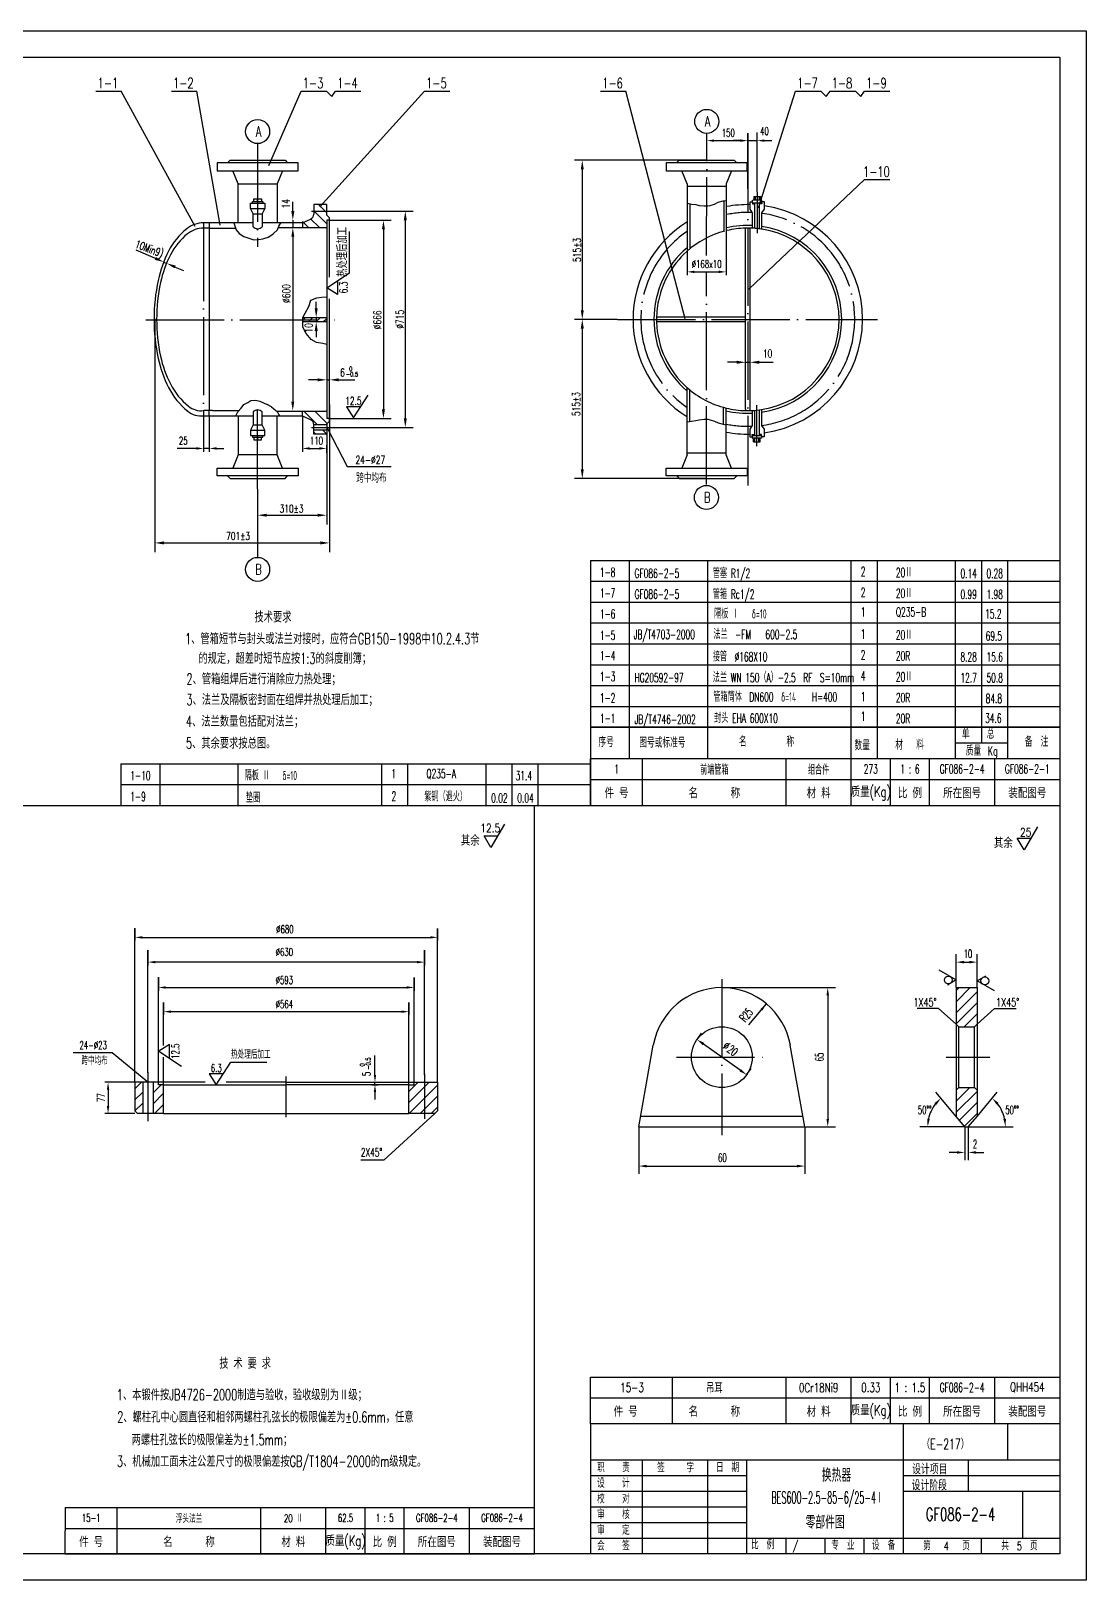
# Model space of a CAD drawing. Extents: x -1174 to 1453, y 137 to 1485.
# Drawn here: x 172 to 576, y 137 to 731 of the extents above; entities that cross this region are included whole.
import ezdxf
from ezdxf.enums import TextEntityAlignment as Align

# ---------------------------------------------------------------- set-up
doc = ezdxf.new("R2010")
doc.units = 0
doc.header["$MEASUREMENT"] = 0
doc.linetypes.add('DASHDOT-M', pattern=[36, 30, -3, 0, -3])
doc.layers.get('0').update_dxf_attribs({"linetype": 'CONTINUOUS'})
for name, color, linetype in [('1', 3, 'CONTINUOUS'), ('CDR_DWG1', 4, 'CONTINUOUS'), ('CDR_DWG2', 2, 'CONTINUOUS'), ('CDR_DWG3', 1, 'DASHDOT-M'), ('XS', 2, 'CONTINUOUS')]:
    doc.layers.add(name, color=color, linetype=linetype)
doc.styles.add('HZ', font='romans', dxfattribs={"width": 0.7, "bigfont": 'hz'})

# ---------------------------------------------------------------- blocks, each defined once
blk = doc.blocks.new('*X59')
at = {"color": 0}
for p, q in [((139.69, 161.53), (136.66, 164.57)), ((143.94, 161.53), (139.94, 165.53)), ((147.66, 162.05), (144.18, 165.53)), ((138.21, 154.53), (135.66, 157.08)), ((142.45, 154.53), (139.45, 157.53)), ((146.69, 154.53), (143.69, 157.53))]:
    blk.add_line(p, q, dxfattribs=at)
blk = doc.blocks.new('*X60')
at = {"color": 0}
for p, q in [((143.52, 259.53), (135.66, 267.39)), ((147.66, 259.63), (136.76, 270.53)), ((147.66, 263.88), (141, 270.53)), ((147.66, 268.12), (145.25, 270.53)), ((139.27, 259.53), (135.66, 263.15))]:
    blk.add_line(p, q, dxfattribs=at)
blk = doc.blocks.new('*X91')
at = {"layer": '1', "color": 0, "linetype": 'Continuous'}
for p, q in [((-21950.87, -21632.62), (-21945.48, -21627.22)), ((-21950.87, -21628.37), (-21949.72, -21627.22)), ((-21950.87, -21636.86), (-21942.87, -21628.86)), ((-21950.87, -21641.1), (-21942.87, -21633.1)), ((-21947.75, -21642.22), (-21942.87, -21637.34)), ((-21950.87, -21670.8), (-21945.63, -21665.55)), ((-21950.87, -21666.56), (-21949.87, -21665.55)), ((-21950.87, -21675.04), (-21942.87, -21667.04)), ((-21949.64, -21678.05), (-21942.87, -21671.28)), ((-21947.7, -21680.36), (-21942.87, -21675.53))]:
    blk.add_line(p, q, dxfattribs=at)
blk = doc.blocks.new('MM')
at = {"layer": 'XS', "color": 3}
blk.add_lwpolyline([(3.85, 6.67), (0, 0), (-1.93, 3.33)], dxfattribs=at)
blk.add_circle((0, 3), 1.5, dxfattribs=at)
blk = doc.blocks.new('*X57')
for p, q in [((120.32, 159.7), (115.19, 164.82)), ((124.13, 160.13), (119.43, 164.82)), ((124, 164.5), (123.68, 164.82)), ((119.77, 156), (119, 156.77)), ((124, 156.01), (122.35, 157.67))]:
    blk.add_line(p, q)
blk = doc.blocks.new('*X55')
for p, q in [((115.19, 200.04), (115.76, 200.61)), ((116.99, 199.01), (118.59, 200.61)), ((119.82, 199.01), (121.42, 200.61)), ((122.65, 199.01), (124, 200.37))]:
    blk.add_line(p, q)
blk = doc.blocks.new('*X56')
for p, q in [((124, 240.87), (120.87, 244)), ((121.21, 235.18), (117.79, 238.6)), ((124, 236.62), (119, 241.62)), ((116.96, 235.18), (114.65, 237.49))]:
    blk.add_line(p, q)

msp = doc.modelspace()

# ---------------------------------------------------------------- linework, layer by layer
for p, q in [((-264.67, 731.12), (576.33, 731.12)), ((576.33, 731.12), (576.33, 137.12)), ((196.77, 708.05), (206.48, 708.05)), ((234.78, 656.11), (206.48, 708.05)), ((225.69, 708.05), (235.39, 708.05)), ((244.32, 656.67), (235.39, 708.05)), ((262.98, 679.54), (275.44, 708.05)), ((275.44, 708.05), (285.14, 708.05)), ((282.62, 663.71), (322.75, 708.05)), ((285.14, 708.05), (287.17, 706.04)), ((287.17, 706.04), (288.65, 708.05)), ((288.65, 708.05), (298.35, 708.05)), ((322.75, 708.05), (332.45, 708.05)), ((390.25, 708.05), (399.95, 708.05)), ((422.66, 620.77), (399.95, 708.05)), ((450.77, 663.29), (465.01, 708.05)), ((465.01, 708.05), (474.71, 708.05)), ((474.71, 708.05), (476.73, 706.04)), ((476.73, 706.04), (478.22, 708.05)), ((478.22, 708.05), (487.92, 708.05)), ((487.92, 708.05), (489.94, 706.04)), ((489.94, 706.04), (491.42, 708.05)), ((491.42, 708.05), (501.12, 708.05)), ((430.91, 688.48), (430.91, 690.32)), ((433.71, 689.07), (443.86, 689.07)), ((443.86, 689.07), (441.06, 689.07)), ((446.66, 670.59), (446.66, 691.98)), ((446.66, 688.48), (446.66, 690.32)), ((446.66, 689.07), (450.23, 689.07)), ((446.66, 689.07), (450.23, 689.07)), ((450.23, 669.38), (450.23, 692.15)), ((450.23, 689.07), (450.23, 690.32)), ((453.03, 689.07), (455.83, 689.07)), ((430.91, 681.53), (380.21, 681.53)), ((383.21, 678.03), (383.21, 624.03)), ((447.06, 632.08), (491.42, 674.11)), ((491.42, 674.11), (501.12, 674.11)), ((272.23, 662.05), (272.23, 665.55)), ((272.23, 662.05), (272.23, 665.55)), ((433.94, 664.73), (435.26, 665.42)), ((435.26, 665.42), (437.18, 665.95)), ((437.18, 665.95), (438.35, 666.13)), ((286.24, 662), (318.35, 662)), ((423.5, 665.07), (425.12, 664.73)), ((425.12, 664.73), (426.73, 664.56)), ((426.73, 664.56), (428.07, 664.2)), ((428.07, 664.2), (429.97, 664.03)), ((429.97, 664.03), (431.29, 664.03)), ((431.29, 664.03), (432.18, 664.2)), ((432.18, 664.2), (433.94, 664.73)), ((249.62, 657.54), (249.94, 656.34)), ((249.94, 656.34), (250.54, 654.82)), ((250.54, 654.82), (251.71, 653.4)), ((264.24, 652.94), (264.83, 653.52)), ((264.83, 653.52), (266.41, 654.82)), ((266.41, 654.82), (266.9, 656.23)), ((266.9, 656.23), (267.69, 657.52)), ((267.69, 657.52), (267.7, 657.58)), ((272.23, 658.57), (272.23, 655.72)), ((286.32, 658.53), (309.97, 658.53)), ((293.96, 638.39), (293.96, 654.18)), ((306.97, 655.03), (306.97, 586.03)), ((315.35, 658.5), (315.35, 582.56)), ((438.31, 655.16), (438.31, 637.5)), ((251.71, 653.4), (253.49, 652.36)), ((253.49, 652.36), (254.97, 651.77)), ((254.97, 651.77), (257.34, 651.06)), ((257.34, 651.06), (259.11, 651.17)), ((259.11, 651.17), (260.69, 651.42)), ((260.69, 651.42), (262.75, 652)), ((262.75, 652), (264.24, 652.94)), ((272.21, 652.62), (272.21, 589.03)), ((219.53, 643.9), (212.21, 647.07)), ((222.8, 642.47), (223.92, 642.01)), ((423.4, 646.53), (423.4, 637.5)), ((227.14, 640.6), (230.36, 639.22)), ((285.25, 632.68), (293.96, 638.39)), ((426.2, 638.75), (435.51, 638.75)), ((289.42, 630.06), (285.25, 632.68)), ((289.42, 635.42), (289.42, 630.06)), ((276.96, 622.88), (278.32, 625.42)), ((278.32, 625.42), (279.19, 627.96)), ((279.19, 627.96), (281.44, 628.85)), ((281.19, 624.73), (281.19, 627.2)), ((281.44, 628.85), (283.31, 629)), ((283.31, 629), (285.3, 629.16)), ((219.31, 620.69), (219.31, 531.31)), ((276.09, 621.23), (276.96, 622.88)), ((276.09, 619.59), (276.09, 621.23)), ((276.09, 617.5), (276.09, 619.59)), ((281.2, 621.14), (281.2, 619.59)), ((396.6, 620.53), (380.21, 620.53)), ((396.6, 620.53), (380.21, 620.53)), ((277.34, 615.11), (276.09, 617.5)), ((279.32, 612.87), (277.34, 615.11)), ((281.31, 611.68), (279.32, 612.87)), ((281.19, 616.09), (281.19, 613.77)), ((383.21, 617.03), (383.21, 562.18)), ((283.68, 611.22), (281.31, 611.68)), ((285.3, 610.93), (283.68, 611.22)), ((442.38, 604.08), (438.88, 604.08)), ((445.85, 604.12), (447.51, 604.12)), ((451.04, 604.08), (456.36, 604.08)), ((281.75, 597.35), (278.25, 597.35)), ((285.25, 597.35), (286.32, 597.35)), ((289.82, 597.35), (296.05, 597.35)), ((253.49, 587.83), (255, 588.64)), ((255, 588.64), (256.15, 589.39)), ((256.15, 589.39), (257.92, 589.54)), ((257.92, 589.54), (259.63, 589.14)), ((259.63, 589.14), (260.93, 588.48)), ((260.93, 588.48), (262.43, 587.83)), ((295.44, 582.78), (301.14, 591.48)), ((238.02, 583.53), (238.02, 569.79)), ((240.18, 583.53), (240.18, 569.79)), ((250.35, 583.53), (251.1, 585.07)), ((251.1, 585.07), (252.39, 586.54)), ((252.39, 586.54), (253.49, 587.83)), ((264, 587.03), (262.43, 587.83)), ((264, 587.03), (264.89, 586.29)), ((264.89, 586.29), (266.19, 585.25)), ((266.19, 585.25), (266.93, 583.94)), ((266.93, 583.94), (267.17, 583.53)), ((275.9, 583.53), (275.9, 569.79)), ((275.9, 583.53), (275.9, 569.79)), ((286.26, 587.9), (286.26, 541.93)), ((286.32, 582.53), (309.97, 582.53)), ((298.17, 586.94), (292.81, 586.94)), ((292.81, 586.94), (295.44, 582.78)), ((428.07, 582.06), (429.97, 582.23)), ((429.97, 582.23), (431.29, 582.23)), ((431.29, 582.23), (432.18, 582.06)), ((285.25, 576.54), (285.25, 541.89)), ((285.42, 578.96), (293.11, 564.15)), ((286.24, 579.06), (318.35, 579.06)), ((423.5, 581.19), (425.12, 581.53)), ((425.12, 581.53), (426.73, 581.7)), ((426.73, 581.7), (428.07, 582.06)), ((432.18, 582.06), (433.94, 581.53)), ((433.94, 581.53), (435.26, 580.84)), ((435.26, 580.84), (437.18, 580.31)), ((437.18, 580.31), (438.35, 580.13)), ((235.22, 571.04), (227.92, 571.04)), ((240.18, 571.04), (238.02, 571.04)), ((242.98, 571.04), (245.78, 571.04)), ((242.98, 571.04), (245.78, 571.04)), ((278.7, 571.04), (282.45, 571.04)), ((285.25, 569.41), (285.25, 572.29)), ((293.11, 564.15), (309.95, 564.15)), ((430.8, 559.53), (380.21, 559.53)), ((258.75, 555.47), (258.75, 529.28)), ((262.25, 545.43), (282.76, 545.43)), ((286.26, 543.39), (286.26, 531.31)), ((222.81, 534.81), (282.76, 534.81)), ((536.33, 464.12), (536.33, 528.12)), ((386.34, 520.12), (566.33, 520.12)), ((386.34, 512.12), (566.33, 512.12)), ((386.34, 512.12), (566.33, 512.12)), ((386.34, 512.12), (566.33, 512.12)), ((386.34, 512.12), (566.33, 512.12)), ((386.34, 504.12), (566.33, 504.12)), ((386.34, 496.12), (566.33, 496.12)), ((386.34, 496.12), (566.33, 496.12)), ((386.34, 488.12), (566.33, 488.12)), ((386.34, 480.12), (566.33, 480.12)), ((386.34, 480.12), (566.33, 480.12)), ((386.34, 472.12), (566.33, 472.12)), ((566.33, 464.12), (386.34, 464.12)), ((386.34, 464.12), (566.33, 464.12)), ((536.33, 458.12), (536.33, 464.12)), ((526.33, 458.12), (546.33, 458.12)), ((206.35, 442.12), (386.34, 442.12)), ((386.33, 444.12), (566.33, 444.12)), ((386.34, 444.12), (566.33, 444.12)), ((-239.67, 434.12), (566.33, 434.12)), ((364.83, 147.12), (364.83, 434.12)), ((386.34, 434.12), (566.33, 434.12)), ((211.7, 328), (211.7, 387.08)), ((211.7, 386.98), (211.7, 382.3)), ((327.7, 327.87), (327.7, 386.98)), ((327.7, 386.98), (327.7, 382.3)), ((214.5, 383.55), (324.9, 383.55)), ((216.7, 331.63), (216.7, 378.68)), ((216.7, 378.68), (216.7, 372.81)), ((322.7, 330.9), (322.7, 378.68)), ((322.7, 378.68), (322.7, 372.81)), ((526.54, 364.29), (526.54, 377.06)), ((534.54, 364.29), (534.54, 377.06)), ((319.9, 374.06), (219.5, 374.06)), ((529.54, 374.06), (531.54, 374.06)), ((220.7, 328), (220.7, 368.26)), ((220.7, 368.26), (220.7, 363.09)), ((223.5, 364.34), (315.9, 364.34)), ((318.7, 327.96), (318.7, 368.18)), ((318.7, 368.18), (318.7, 363.09)), ((436.71, 364.29), (480.31, 364.29)), ((222.7, 358.54), (222.7, 353.81)), ((222.7, 342.03), (222.7, 358.54)), ((316.7, 326.98), (316.7, 358.54)), ((316.7, 358.54), (316.7, 353.81)), ((447.07, 350.01), (453.81, 358.08)), ((477.31, 361.29), (477.31, 313.95)), ((313.9, 355.06), (225.5, 355.06)), ((519.83, 356.34), (511.57, 356.34)), ((526.54, 350.29), (519.83, 356.34)), ((534.54, 350.29), (541.25, 356.34)), ((541.25, 356.34), (549.51, 356.34)), ((427.21, 344.4), (428.95, 346.84)), ((202.98, 339.28), (187.98, 339.28)), ((216.7, 328.03), (202.98, 339.28)), ((224.98, 342.51), (220.81, 339.88)), ((220.81, 339.88), (229.51, 334.18)), ((224.98, 337.14), (224.98, 342.51)), ((443.76, 332.59), (429.65, 342.65)), ((242.81, 327.03), (248.51, 335.73)), ((248.51, 335.73), (262.26, 335.73)), ((303.73, 330.83), (303.73, 338.31)), ((446.21, 330.84), (447.95, 333.28)), ((211.7, 328), (200.14, 328)), ((240.18, 331.19), (242.81, 327.03)), ((245.54, 331.19), (240.18, 331.19)), ((302.5, 328.03), (304.98, 328.03)), ((302.5, 327.03), (304.98, 327.03)), ((303.73, 327.03), (303.73, 328.03)), ((201.39, 325.2), (201.39, 318.83)), ((303.73, 324.23), (303.73, 321.43)), ((526.54, 314.92), (518.78, 324.17)), ((534.54, 314.92), (542.29, 324.17)), ((211.7, 316.03), (200.14, 316.03)), ((326.7, 316.03), (307.14, 298.06)), ((404.93, 310.95), (404.93, 292.85)), ((468.48, 310.95), (468.48, 292.85)), ((468.88, 310.95), (480.31, 310.95)), ((529.87, 310.95), (512.62, 310.95)), ((529.87, 310.95), (529.87, 298.08)), ((531.2, 310.95), (531.2, 298.08)), ((531.2, 310.95), (548.46, 310.95)), ((307.14, 298.06), (298.31, 298.06)), ((526.87, 301.08), (523.87, 301.08)), ((534.2, 301.08), (537.2, 301.08)), ((407.93, 295.85), (465.48, 295.85)), ((386.33, 206.94), (566.33, 206.94)), ((386.34, 206.94), (566.33, 206.94)), ((386.33, 197.15), (566.33, 197.15)), ((506.32, 147.15), (506.32, 197.15)), ((546.32, 183.15), (546.32, 197.15)), ((386.32, 183.15), (566.32, 183.15)), ((406.32, 147.15), (406.32, 183.15)), ((431.32, 147.15), (431.32, 183.15)), ((446.32, 147.15), (446.32, 183.15)), ((531.32, 171.15), (531.32, 183.15)), ((531.32, 171.15), (531.32, 183.15)), ((386.32, 177.15), (446.32, 177.15)), ((506.32, 177.15), (566.32, 177.15)), ((386.32, 171.15), (446.32, 171.15)), ((506.32, 171.15), (566.32, 171.15)), ((551.95, 171.15), (551.95, 153.15)), ((386.32, 165.15), (446.32, 165.15)), ((184.94, 156.94), (364.94, 156.94)), ((386.32, 159.15), (446.32, 159.15)), ((386.32, 153.15), (566.32, 153.15)), ((461.32, 147.15), (461.32, 153.15)), ((476.32, 147.15), (476.32, 153.15)), ((491.32, 147.15), (491.32, 153.15)), ((536.32, 147.15), (536.32, 153.15)), ((184.83, 147.12), (364.83, 147.12)), ((576.33, 137.12), (-264.67, 137.12))]:
    msp.add_line(p, q)
for points in [[(353.34, 426.94), (348.18, 418.02), (345.61, 422.48), (350.76, 422.48)], [(557.73, 426), (552.58, 417.07), (550, 421.54), (555.16, 421.54)]]:
    msp.add_lwpolyline(points)
for centre, start, end in [((529.87, 310.95), 142.08086, 167.91914), ((531.2, 310.95), 12.08086, 37.91914)]:
    msp.add_arc(centre, 14.25, start, end)
for points in [[(433.71, 689.54), (433.71, 688.61), (430.91, 689.07)], [(443.86, 689.54), (443.86, 688.61), (446.66, 689.07)], [(443.86, 689.54), (443.86, 688.61), (446.66, 689.07)], [(453.03, 689.54), (453.03, 688.61), (450.23, 689.07)], [(383.79, 678.03), (382.62, 678.03), (383.21, 681.53)], [(272.82, 662.05), (271.65, 662.05), (272.23, 658.55)], [(272.82, 662.05), (271.65, 662.05), (272.23, 658.55)], [(315.94, 658.5), (314.77, 658.5), (315.35, 662)], [(272.82, 652.21), (271.65, 652.21), (272.23, 655.71)], [(272.82, 652.21), (271.65, 652.21), (272.23, 655.71)], [(307.55, 655.03), (306.39, 655.03), (306.97, 658.53)], [(219.3, 643.37), (219.76, 644.44), (222.75, 642.51)], [(226.91, 640.07), (227.37, 641.14), (223.93, 641.99)], [(426.2, 639.22), (426.2, 638.28), (423.4, 638.75)], [(435.51, 639.22), (435.51, 638.28), (438.31, 638.75)], [(281.78, 624.73), (280.61, 624.73), (281.19, 621.23)], [(383.79, 624.03), (382.62, 624.03), (383.21, 620.53)], [(281.78, 616.09), (280.61, 616.09), (281.19, 619.59)], [(383.79, 617.03), (382.62, 617.03), (383.21, 620.53)], [(442.38, 603.5), (442.38, 604.67), (445.88, 604.08)], [(451.04, 603.5), (451.04, 604.67), (447.54, 604.08)], [(281.75, 596.76), (281.75, 597.93), (285.25, 597.35)], [(289.82, 596.76), (289.82, 597.93), (286.32, 597.35)], [(272.79, 589.03), (271.63, 589.03), (272.21, 585.53)], [(272.79, 589.03), (271.63, 589.03), (272.21, 585.53)], [(307.55, 586.03), (306.39, 586.03), (306.97, 582.53)], [(315.94, 582.56), (314.77, 582.56), (315.35, 579.06)], [(235.22, 571.51), (235.22, 570.57), (238.02, 571.04)], [(242.98, 571.51), (242.98, 570.57), (240.18, 571.04)], [(278.7, 571.51), (278.7, 570.57), (275.9, 571.04)], [(282.45, 571.51), (282.45, 570.57), (285.25, 571.04)], [(383.79, 563.03), (382.62, 563.03), (383.21, 559.53)], [(262.25, 544.85), (262.25, 546.01), (258.75, 545.43)], [(281.75, 544.85), (281.75, 546.01), (285.25, 545.43)], [(222.81, 534.23), (222.81, 535.4), (219.31, 534.81)], [(282.76, 534.23), (282.76, 535.4), (286.26, 534.81)], [(214.5, 384.02), (214.5, 383.09), (211.7, 383.55)], [(324.9, 384.02), (324.9, 383.09), (327.7, 383.55)], [(219.5, 374.52), (219.5, 373.59), (216.7, 374.06)], [(319.9, 374.52), (319.9, 373.59), (322.7, 374.06)], [(529.54, 374.56), (529.54, 373.56), (526.54, 374.06)], [(531.54, 374.56), (531.54, 373.56), (534.54, 374.06)], [(223.5, 364.81), (223.5, 363.88), (220.7, 364.34)], [(315.9, 364.81), (315.9, 363.88), (318.7, 364.34)], [(476.81, 361.29), (477.81, 361.29), (477.31, 364.29)], [(451.51, 356.1), (452.27, 355.46), (453.81, 358.08)], [(225.5, 355.53), (225.5, 354.59), (222.7, 355.06)], [(313.9, 355.53), (313.9, 354.59), (316.7, 355.06)], [(429.94, 343.06), (429.36, 342.25), (427.21, 344.4)], [(444.05, 332.99), (443.47, 332.18), (446.21, 330.84)], [(201.86, 325.2), (200.93, 325.2), (201.39, 328)], [(304.2, 330.83), (303.27, 330.83), (303.73, 328.03)], [(304.2, 324.23), (303.27, 324.23), (303.73, 327.03)], [(518.99, 319.36), (518.27, 320.06), (520.71, 321.87)], [(542.09, 319.36), (542.81, 320.06), (540.37, 321.87)], [(201.86, 318.83), (200.93, 318.83), (201.39, 316.03)], [(476.81, 313.95), (477.81, 313.95), (477.31, 310.95)], [(515.43, 313.99), (516.43, 313.88), (515.62, 310.95)], [(545.64, 313.99), (544.65, 313.88), (545.46, 310.95)], [(526.87, 301.58), (526.87, 300.58), (529.87, 301.08)], [(534.2, 301.58), (534.2, 300.58), (531.2, 301.08)], [(407.93, 296.35), (407.93, 295.35), (404.93, 295.85)], [(465.48, 296.35), (465.48, 295.35), (468.48, 295.85)]]:
    msp.add_solid(points)
at = {"layer": 'CDR_DWG1'}
for p, q in [((-239.67, 721.12), (566.33, 721.12)), ((566.33, 721.12), (566.33, 147.12)), ((274.25, 680.53), (243.25, 680.53)), ((243.25, 680.53), (243.25, 677.53)), ((243.25, 677.53), (274.25, 677.53)), ((247.25, 680.53), (248.25, 681.53)), ((248.25, 681.53), (269.25, 681.53)), ((251.25, 672.53), (249.25, 677.53)), ((268.25, 677.53), (266.25, 672.53)), ((268.25, 677.53), (268.25, 677.53)), ((269.25, 681.53), (270.25, 680.53)), ((274.25, 677.53), (274.25, 680.53)), ((417.25, 680.53), (415.41, 680.53)), ((415.41, 680.53), (415.41, 677.53)), ((415.41, 677.53), (417.25, 677.53)), ((419.41, 680.53), (417.25, 680.53)), ((417.25, 677.53), (419.42, 677.53)), ((419.41, 680.53), (420.41, 681.53)), ((446.41, 680.53), (419.41, 680.53)), ((419.42, 677.53), (421.44, 677.53)), ((420.41, 681.53), (421.71, 681.53)), ((421.41, 677.53), (446.41, 677.53)), ((423.41, 672.53), (421.41, 677.53)), ((421.71, 681.53), (441.41, 681.53)), ((440.41, 677.53), (438.41, 672.53)), ((440.41, 677.53), (440.41, 677.53)), ((441.41, 681.53), (442.41, 680.53)), ((446.41, 677.53), (446.41, 680.53)), ((251.25, 672.53), (266.25, 672.53)), ((251.25, 657.55), (251.25, 672.53)), ((266.25, 672.53), (266.25, 657.57)), ((423.41, 672.53), (423.41, 671.63)), ((423.41, 671.66), (438.32, 671.66)), ((423.41, 671.63), (423.41, 648.59)), ((438.31, 672.57), (438.31, 671.66)), ((438.31, 671.66), (438.31, 655.71)), ((256.73, 665.73), (260.73, 665.73)), ((256.73, 665.03), (256.73, 665.73)), ((257.23, 666.73), (260.23, 666.73)), ((257.23, 665.73), (257.23, 666.73)), ((258.73, 665.73), (258.73, 666.73)), ((260.23, 666.73), (260.23, 665.73)), ((260.73, 665.73), (260.73, 665.03)), ((437.43, 665.85), (437.43, 654.33)), ((447.54, 665.66), (448.53, 665.66)), ((447.54, 662.78), (447.54, 665.66)), ((448.53, 665.65), (448.53, 666.18)), ((448.53, 665.17), (448.53, 665.65)), ((452.05, 666.18), (448.54, 666.18)), ((449.03, 667.62), (449.03, 666.19)), ((449.03, 667.62), (451.55, 667.62)), ((449.55, 667.62), (449.55, 666.19)), ((451.03, 667.62), (451.03, 666.19)), ((451.55, 667.62), (451.55, 666.19)), ((452.05, 665.65), (452.05, 666.18)), ((453.04, 665.66), (452.05, 665.66)), ((452.05, 665.17), (452.05, 665.65)), ((453.04, 662.78), (453.04, 665.66)), ((255.98, 665.03), (261.48, 665.03)), ((255.98, 663.03), (255.98, 665.03)), ((255.98, 663.03), (261.48, 663.03)), ((256.98, 661.03), (255.98, 663.03)), ((256.98, 661.03), (260.48, 661.03)), ((256.98, 656.03), (256.98, 661.03)), ((261.48, 663.03), (260.48, 661.03)), ((260.48, 661.03), (260.48, 656.03)), ((261.48, 665.03), (261.48, 663.03)), ((285.25, 664.53), (280.25, 664.53)), ((280.25, 664.53), (280.25, 660.83)), ((285.25, 660.53), (285.25, 664.53)), ((286.25, 659.53), (285.25, 660.53)), ((286.25, 658.8), (286.25, 659.53)), ((424.38, 664.93), (424.38, 647.63)), ((448.53, 661.43), (447.54, 662.78)), ((448.53, 665.17), (448.53, 664.8)), ((448.53, 664.8), (449.41, 664.8)), ((448.53, 656.57), (448.53, 661.43)), ((448.54, 665.19), (452.05, 665.19)), ((449.42, 655.33), (449.42, 665.2)), ((451.15, 655.14), (451.15, 665.2)), ((452.05, 664.8), (451.17, 664.8)), ((452.05, 665.19), (452.05, 664.8)), ((452.05, 661.43), (453.04, 662.78)), ((452.05, 656.01), (452.05, 661.43)), ((256.98, 657.56), (238.02, 657.52)), ((251.25, 657.55), (238.02, 657.52)), ((240.19, 655.52), (238.02, 655.54)), ((240.16, 657.52), (240.16, 655.54)), ((240.16, 657.52), (240.16, 655.54)), ((240.19, 655.52), (241.53, 655.53)), ((240.19, 655.52), (241.53, 655.53)), ((240.19, 655.52), (240.19, 585.53)), ((241.53, 655.53), (250.24, 655.53)), ((275.9, 657.59), (260.48, 657.56)), ((275.9, 657.59), (266.25, 657.57)), ((266.72, 655.71), (276.08, 655.71)), ((266.9, 655.71), (276.08, 655.71)), ((272.23, 658.57), (272.23, 655.72)), ((275.9, 657.59), (279.07, 659)), ((275.9, 657.59), (275.9, 655.71)), ((275.9, 657.59), (275.9, 655.71)), ((276.08, 655.71), (285.35, 655.71)), ((285.25, 658.53), (285.25, 655.95)), ((286.25, 658.53), (285.25, 658.53)), ((285.25, 655.95), (285.25, 621.22)), ((286.25, 636.68), (286.25, 658.8)), ((438.31, 655.71), (438.31, 654.62)), ((445.82, 621.65), (445.82, 655.4)), ((447.49, 655.4), (447.49, 585.64)), ((448.53, 655.36), (448.53, 656.46)), ((452.05, 654.97), (452.05, 656.01)), ((423.41, 647.8), (423.4, 646.53)), ((423.41, 648.59), (423.41, 647.8)), ((286.25, 582.7), (286.25, 628.47)), ((285.24, 621.14), (276.34, 621.14)), ((285.3, 619.59), (276.34, 619.59)), ((285.25, 621.22), (285.25, 619.65)), ((285.25, 619.65), (285.25, 585.38)), ((411.69, 621.57), (445.84, 621.57)), ((445.84, 619.57), (411.69, 619.57)), ((445.82, 619.43), (445.82, 621.65)), ((445.82, 586.15), (445.82, 619.43)), ((423.41, 593.25), (423.4, 594.53)), ((423.41, 592.47), (423.41, 593.25)), ((423.41, 569.43), (423.41, 592.47)), ((424.38, 581.37), (424.38, 593.43)), ((240.21, 585.53), (238.07, 585.58)), ((238.07, 583.53), (256.98, 583.53)), ((240.18, 583.53), (240.19, 585.53)), ((241.5, 585.53), (240.21, 585.53)), ((241.5, 585.53), (251.47, 585.53)), ((251.25, 583.53), (251.25, 568.53)), ((256.98, 585.03), (256.98, 580.03)), ((260.48, 580.03), (260.48, 585.03)), ((260.48, 583.53), (275.9, 583.53)), ((266.05, 585.35), (276.03, 585.35)), ((266.25, 568.53), (266.25, 583.53)), ((275.9, 583.53), (275.9, 585.35)), ((275.9, 583.53), (275.9, 585.35)), ((275.9, 583.53), (279.09, 582.06)), ((276.03, 585.35), (285.35, 585.35)), ((285.25, 585.38), (285.25, 582.53)), ((286.25, 582.53), (285.25, 582.53)), ((286.25, 581.53), (286.25, 582.7)), ((437.34, 580.28), (437.34, 586.62)), ((438.31, 585.35), (438.31, 586.44)), ((438.31, 569.4), (438.31, 585.35)), ((445.82, 586.15), (445.84, 585.67)), ((448.37, 585.64), (448.37, 584.81)), ((448.37, 584.81), (448.37, 579.78)), ((449.27, 585.75), (449.27, 576.01)), ((451, 585.84), (451, 576.01)), ((451.9, 585.93), (451.9, 585.16)), ((451.9, 585.16), (451.9, 579.78)), ((256.98, 580.03), (255.98, 578.03)), ((255.98, 578.03), (261.48, 578.03)), ((255.98, 578.03), (255.98, 576.03)), ((256.98, 580.03), (260.48, 580.03)), ((261.48, 578.03), (260.48, 580.03)), ((261.48, 576.03), (261.48, 578.03)), ((280.25, 580.24), (280.25, 580.25)), ((280.25, 578.21), (280.25, 580.24)), ((280.25, 576.53), (280.25, 578.21)), ((285.25, 576.53), (280.25, 576.53)), ((280.31, 580.23), (285.28, 580.23)), ((280.31, 578.19), (285.28, 578.19)), ((286.25, 581.53), (285.25, 580.53)), ((285.25, 580.53), (285.25, 580.24)), ((285.25, 580.24), (285.25, 578.21)), ((285.25, 578.21), (285.25, 576.53)), ((448.37, 579.78), (447.39, 578.43)), ((447.39, 578.43), (447.39, 575.55)), ((448.37, 576.05), (448.38, 576.41)), ((448.38, 576.41), (449.26, 576.41)), ((451.91, 576.41), (451.01, 576.41)), ((451.9, 579.78), (452.89, 578.43)), ((451.9, 576.05), (451.91, 576.41)), ((452.89, 578.43), (452.89, 575.55)), ((255.98, 576.03), (261.48, 576.03)), ((256.73, 576.03), (256.73, 575.33)), ((256.73, 575.33), (260.73, 575.33)), ((257.23, 575.33), (257.23, 574.33)), ((257.23, 574.33), (260.23, 574.33)), ((258.73, 575.33), (258.73, 574.33)), ((260.23, 574.33), (260.23, 575.33)), ((260.73, 575.33), (260.73, 576.03)), ((447.39, 575.55), (448.37, 575.55)), ((448.37, 576.05), (448.37, 575.56)), ((448.37, 575.56), (448.37, 575.03)), ((448.39, 576.02), (451.9, 576.02)), ((451.9, 575.03), (448.39, 575.03)), ((448.87, 573.59), (448.87, 575.02)), ((448.87, 573.59), (451.4, 573.59)), ((449.4, 573.59), (449.4, 575.02)), ((450.87, 573.59), (450.87, 575.02)), ((451.4, 573.59), (451.4, 575.02)), ((451.9, 576.05), (451.9, 575.56)), ((451.9, 575.56), (451.9, 575.03)), ((452.89, 575.55), (451.9, 575.55)), ((251.25, 568.53), (249.25, 563.53)), ((266.25, 568.53), (251.25, 568.53)), ((268.25, 563.53), (266.25, 568.53)), ((423.41, 568.53), (421.41, 563.53)), ((423.41, 568.53), (423.41, 569.43)), ((423.41, 569.4), (438.32, 569.4)), ((438.31, 568.49), (438.31, 569.4)), ((440.41, 563.53), (438.41, 568.53)), ((243.25, 563.53), (274.25, 563.53)), ((243.25, 560.53), (243.25, 563.53)), ((274.25, 560.53), (243.25, 560.53)), ((247.25, 560.53), (248.25, 559.53)), ((248.25, 559.53), (269.25, 559.53)), ((268.25, 563.53), (268.25, 563.53)), ((269.25, 559.53), (270.25, 560.53)), ((274.25, 563.53), (274.25, 560.53)), ((415.41, 563.53), (417.25, 563.53)), ((415.41, 560.53), (415.41, 563.53)), ((417.25, 560.53), (415.41, 560.53)), ((417.25, 563.53), (419.42, 563.53)), ((419.41, 560.53), (417.25, 560.53)), ((446.41, 560.53), (419.41, 560.53)), ((419.41, 560.53), (420.41, 559.53)), ((419.42, 563.53), (421.44, 563.53)), ((420.41, 559.53), (421.71, 559.53)), ((421.41, 563.53), (446.41, 563.53)), ((421.71, 559.53), (441.41, 559.53)), ((440.41, 563.53), (440.41, 563.53)), ((441.41, 559.53), (442.41, 560.53)), ((446.41, 563.53), (446.41, 560.53)), ((386.34, 528.12), (386.34, 434.12)), ((386.34, 528.12), (566.33, 528.12)), ((401.34, 464.12), (401.34, 528.12)), ((431.34, 464.12), (431.34, 528.12)), ((486.33, 464.12), (486.33, 528.12)), ((496.33, 464.12), (496.33, 528.12)), ((526.33, 464.12), (526.33, 528.12)), ((546.33, 464.12), (546.33, 528.12)), ((401.34, 452.12), (401.34, 464.12)), ((431.34, 452.12), (431.34, 464.12)), ((486.33, 452.12), (486.33, 464.12)), ((496.33, 452.12), (496.33, 464.12)), ((526.33, 452.12), (526.33, 464.12)), ((546.33, 452.12), (546.33, 464.12)), ((386.33, 452.12), (566.33, 452.12)), ((386.33, 434.12), (386.33, 452.12)), ((406.33, 434.12), (406.33, 452.12)), ((461.33, 434.12), (461.33, 452.12)), ((486.33, 434.12), (486.33, 452.12)), ((501.33, 434.12), (501.33, 452.12)), ((516.33, 434.12), (516.33, 452.12)), ((541.33, 434.12), (541.33, 452.12)), ((206.35, 450.12), (386.34, 450.12)), ((206.35, 450.12), (206.35, 434.12)), ((221.34, 434.12), (221.34, 450.12)), ((251.34, 434.12), (251.34, 450.12)), ((306.34, 434.12), (306.34, 450.12)), ((316.34, 434.12), (316.34, 450.12)), ((346.34, 434.12), (346.34, 450.12)), ((356.34, 434.12), (356.34, 450.12)), ((366.34, 434.12), (366.34, 450.12)), ((526.54, 364.29), (534.54, 364.29)), ((526.54, 364.29), (526.54, 350.29)), ((534.54, 364.29), (534.54, 350.29)), ((526.54, 350.29), (526.54, 314.92)), ((527.54, 349.29), (526.54, 350.29)), ((527.54, 325.95), (527.54, 349.29)), ((527.54, 349.29), (533.54, 349.29)), ((534.54, 350.29), (533.54, 349.29)), ((533.54, 325.95), (533.54, 349.29)), ((534.54, 350.29), (534.54, 314.92)), ((404.93, 310.95), (410.44, 342.25)), ((468.48, 310.95), (462.97, 342.25)), ((222.7, 325.88), (222.7, 337.64)), ((214.7, 328.03), (211.7, 328.03)), ((211.7, 328.03), (211.7, 317.03)), ((218.7, 328.03), (214.7, 328.03)), ((214.7, 328.03), (214.7, 316.03)), ((220.7, 328.03), (218.7, 328.03)), ((218.7, 328.03), (218.7, 316.03)), ((220.7, 327.03), (220.7, 328.03)), ((222.7, 327.03), (220.7, 327.03)), ((238.58, 328.03), (220.95, 328.03)), ((222.7, 327.03), (269.7, 327.03)), ((222.7, 316.03), (222.7, 327.03)), ((269.7, 328.03), (246.69, 328.03)), ((269.7, 328.03), (318.7, 328.03)), ((316.7, 327.03), (269.7, 327.03)), ((316.7, 316.03), (316.7, 327.03)), ((316.7, 327.03), (318.7, 327.03)), ((318.7, 328.03), (327.7, 328.03)), ((318.7, 327.03), (318.7, 328.03)), ((327.7, 328.03), (327.7, 317.03)), ((527.54, 325.95), (526.54, 324.95)), ((527.54, 325.95), (533.54, 325.95)), ((533.54, 325.95), (534.54, 324.95)), ((212.7, 316.03), (211.7, 317.03)), ((214.7, 316.03), (212.7, 316.03)), ((218.7, 316.03), (214.7, 316.03)), ((222.7, 316.03), (218.7, 316.03)), ((222.7, 316.03), (316.7, 316.03)), ((326.7, 316.03), (316.7, 316.03)), ((326.7, 316.03), (327.7, 317.03)), ((467.78, 314.92), (405.63, 314.92)), ((529.87, 310.95), (526.54, 314.92)), ((531.2, 310.95), (534.54, 314.92)), ((404.93, 310.95), (468.48, 310.95)), ((529.87, 310.95), (531.2, 310.95)), ((386.33, 214.94), (566.33, 214.94)), ((386.33, 196.94), (386.33, 214.94)), ((386.34, 214.94), (566.33, 214.94)), ((386.34, 214.94), (566.33, 214.94)), ((417.78, 196.94), (417.78, 214.94)), ((461.33, 196.94), (461.33, 214.94)), ((486.33, 196.94), (486.33, 214.94)), ((501.33, 196.94), (501.33, 214.94)), ((516.33, 196.94), (516.33, 214.94)), ((541.33, 196.94), (541.33, 214.94)), ((386.33, 197.15), (386.33, 147.12)), ((386.33, 197.15), (566.33, 197.15)), ((506.32, 147.15), (506.32, 197.15)), ((184.94, 164.94), (184.83, 147.12)), ((184.94, 164.94), (364.94, 164.94)), ((204.94, 146.94), (204.94, 164.94)), ((259.94, 146.94), (259.94, 164.94)), ((284.94, 146.94), (284.94, 164.94)), ((299.94, 146.94), (299.94, 164.94)), ((314.94, 146.94), (314.94, 164.94)), ((339.94, 146.94), (339.94, 164.94)), ((566.33, 147.12), (-239.67, 147.12))]:
    msp.add_line(p, q, dxfattribs=at)
for points in [[(238.1, 657.53, 0.001803), (238.02, 657.53, 0.17134), (231.55, 655.24, 0.104788), (224.59, 646.69, 0.066302), (220.6, 635.47, 0.052443), (219.02, 620.53, 0.052443)], [(238.02, 655.53, 0.171103), (231.89, 653.36, 0.104819), (225.3, 645.28, 0.066378), (221.51, 634.67, 0.05252), (220.02, 620.53, 0.05252)], [(219.02, 620.53, 0.052443), (220.6, 605.58, 0.066302), (224.59, 594.37, 0.104788), (231.95, 585.32, 0.198534), (238.02, 583.53, 0.001201), (238.07, 583.53, 0.104788)], [(220.02, 620.53, 0.05252), (221.51, 606.39, 0.066378), (225.3, 595.78, 0.104819), (232.27, 587.22, 0.198314), (238.02, 585.53, 0.00127), (238.07, 585.53, 0.104819)]]:
    msp.add_lwpolyline(points, format="xyb", dxfattribs=at)
msp.add_circle((436.71, 337.62), 11.67, dxfattribs=at)
for centre, radius, start, end in [((278.25, 660.83), 2, 293.97662, 0), ((445.55, 620.68), 44, 279.64301, 279.64301), ((445.7, 620.53), 44, 80.35699, 80.35699), ((454.72, 620.68), 44, 260.35699, 260.35699), ((454.88, 620.53), 44, 99.64301, 99.64301), ((446.66, 620.53), 44, 88.79799, 100.50353), ((446.66, 620.53), 44, 278.22959, 81.61843), ((258.73, 657.68), 2.41, 223.35475, 316.64525), ((446.66, 620.53), 44, 122.045, 237.95435), ((446.66, 620.53), 35, 104.67294, 131.94559), ((446.66, 620.53), 36, 86.90672, 102.92965), ((446.66, 620.53), 35, 91.34767, 103.30244), ((446.66, 620.53), 35, 88.62821, 91.34767), ((446.66, 620.53), 35, 86.94149, 88.62821), ((446.66, 620.53), 35, 85.46503, 86.94149), ((446.66, 620.53), 35, 81.08561, 85.46503), ((446.66, 620.53), 35, 278.67038, 81.07774), ((446.66, 620.53), 36, 278.45106, 81.34872), ((446.66, 620.53), 36, 130.32152, 229.54056), ((446.66, 620.53), 35, 131.94559, 151.26635), ((446.66, 620.53), 35, 151.26635, 164.84576), ((446.66, 620.53), 35, 164.84576, 178.15457), ((446.66, 620.53), 35, 178.15457, 181.8018), ((446.66, 620.53), 35, 181.8018, 228.19543), ((446.66, 620.53), 35, 228.19543, 256.22208), ((258.73, 583.38), 2.41, 43.35475, 136.64525), ((446.66, 620.53), 36, 256.59713, 272.76162), ((446.66, 620.53), 35, 256.22208, 268.52434), ((446.66, 620.53), 35, 268.60898, 271.39385), ((446.66, 620.53), 35, 271.39631, 272.80103), ((446.66, 620.53), 35, 272.80721, 278.67038), ((278.25, 580.25), 2, 0, 65.32878), ((446.66, 620.53), 44, 259.2197, 270.94713), ((436.71, 337.62), 26.67, 9.99015, 170.00985)]:
    msp.add_arc(centre, radius, start, end, dxfattribs=at)
at = {"layer": 'CDR_DWG2'}
for centre in [(430.92, 696.47), (258.75, 692.54), (430.8, 552.27), (258.75, 524.67)]:
    msp.add_circle(centre, 4.6, dxfattribs=at)
at = {"layer": 'CDR_DWG3', "linetype": 'DASHDOT-M'}
for p, q in [((430.88, 645.06), (430.92, 691.87)), ((446.66, 691.87), (446.66, 556.87)), ((258.75, 687.94), (258.75, 648.34)), ((450.23, 669.32), (450.23, 653.64)), ((279.39, 662), (286.18, 662)), ((238.02, 657.53), (238.02, 583.53)), ((430.8, 557.23), (430.87, 638.75)), ((215.87, 620.38), (288.26, 620.38)), ((396.66, 620.53), (496.42, 620.53)), ((258.75, 555.53), (258.75, 588.53)), ((258.75, 555.53), (258.75, 588.53)), ((450.08, 571.89), (450.08, 587.57)), ((279.39, 579.06), (286.18, 579.06)), ((436.71, 367.5), (436.71, 307.68)), ((419.27, 337.62), (453.31, 337.62)), ((522.67, 337.62), (539.42, 337.62)), ((216.7, 331.84), (216.7, 313.03)), ((269.7, 314.67), (269.7, 330.18)), ((322.7, 331.23), (322.7, 313.99))]:
    msp.add_line(p, q, dxfattribs=at)
for start, end in [(87.46837, 101.24706), (277.26656, 82.42566), (124.57092, 235.52298), (258.30338, 272.43771)]:
    msp.add_arc((446.66, 620.53), 41, start, end, dxfattribs=at)

# ---------------------------------------------------------------- block references
for name, p in [('*X56', (161.25, 420.53)), ('*X55', (161.25, 420.53)), ('*X57', (161.25, 420.53)), ('*X91', (22477.41, 21991.51))]:
    msp.add_blockref(name, p)
for name, p, rotation in [('MM', (526.54, 367.21), 90), ('MM', (534.54, 366.86), 270), ('*X59', (57.16, 463.69), 270), ('*X60', (57.16, 463.69), 270)]:
    msp.add_blockref(name, p, dxfattribs=dict(rotation=rotation))

# ---------------------------------------------------------------- texts
at = {"style": 'HZ'}
for s, height, width, p in [('150', 3, 0.65, (436.68, 690.57)), ('40', 3, 0.65, (451.36, 691.22)), ('%%c168x10', 3, 0.65, (425.17, 640.25)), ('6', 3, 0.7, (290.38, 598.64)), ('-0.5', 1.7, 0.7, (292.56, 598.65)), ('0', 1.7, 0.7, (293.82, 600.72)), ('25', 3, 0.65, (228.55, 572.54)), ('110', 3, 0.65, (278.79, 572.54)), ('跨中均布', 3.2, 0.7, (296.53, 558.01)), ('1-8', 3.5, 0.6, (389.94, 521.82)), ('GF086-2-5', 3.5, 0.6, (403.24, 521.4)), ('管塞 R1/2 ', 3.5, 0.6, (433.24, 521.4)), ('20Ⅱ', 3.5, 0.6, (503.44, 521.72)), ('1-7', 3.5, 0.6, (389.94, 513.82)), ('GF086-2-5', 3.5, 0.6, (403.24, 513.4)), ('管箍 Rc1/2 ', 3.5, 0.6, (433.24, 513.4)), ('20Ⅱ', 3.5, 0.6, (503.44, 513.72)), ('技术要求', 4.2, 0.65, (257.53, 504.29)), ('1-6', 3.5, 0.6, (389.94, 505.82)), ('隔板 Ⅰ   δ=10', 3.5, 0.6, (433.76, 505.84)), ('Q235-B', 3.5, 0.6, (503.44, 506.57)), ('15.2', 3.5, 0.6, (537.64, 505.84)), ('1、管箱短节与封头或法兰对接时，应符合GB150-1998中10.2.4.3节', 4.2, 0.65, (230.93, 495.97)), ('1-5', 3.5, 0.6, (389.94, 497.65)), ('JB/T4703-2000', 3.5, 0.6, (402.91, 497.96)), ('法兰  -FM   600-2.5', 3.5, 0.6, (433.47, 497.96)), ('20Ⅱ', 3.5, 0.6, (503.44, 497.72)), ('的规定，超差时短节应按1:3的斜度削簿；', 4.2, 0.65, (236.05, 488.45)), ('1-4', 3.5, 0.6, (389.94, 489.82)), ('接管  %%C168X10', 3.5, 0.6, (433.24, 489.4)), ('20R  ', 3.5, 0.6, (503.44, 489.72)), ('2、管箱组焊后进行消除应力热处理；', 4.2, 0.65, (231.45, 480.54)), ('1-3', 3.5, 0.6, (389.94, 481.82)), ('HG20592-97', 3.5, 0.6, (403.24, 481.4)), ('法兰 WN 150（A）-2.5  RF  S=10mm', 3.5, 0.6, (433.24, 481.4)), ('20Ⅱ', 3.5, 0.6, (503.44, 481.72)), ('3、法兰及隔板密封面在组焊并热处理后加工；', 4.2, 0.65, (231.45, 472.6)), ('1-2', 3.5, 0.6, (389.94, 473.65)), ('管箱筒体  DN600  δ=14   H=400', 3.5, 0.6, (433.47, 473.96)), ('20R', 3.5, 0.6, (503.44, 473.72)), ('1-1', 3.5, 0.6, (389.94, 465.82)), ('JB/T4746-2002', 3.5, 0.6, (403.24, 465.4)), ('封头 EHA 600X10', 3.5, 0.6, (433.76, 465.84)), ('34.6', 3.5, 0.6, (537.64, 465.84)), ('4、法兰数量包括配对法兰；', 4.2, 0.65, (231.27, 464.31)), ('20R', 3.5, 0.6, (503.44, 465.72)), ('单', 3.5, 0.65, (528.73, 459.77)), ('总', 3.5, 0.65, (538.27, 459.77)), ('5、其余要求按总图。', 4.2, 0.65, (231.27, 455.94)), ('序号', 3.5, 0.65, (389.39, 456.58)), ('图号或标准号', 3.5, 0.65, (405.06, 456.38)), ('名         称', 3.5, 0.65, (443.26, 456.76)), ('数量', 3.5, 0.65, (487.56, 455.31)), ('材   料', 3.5, 0.65, (503.21, 455.51)), ('备  注', 3.5, 0.65, (552.87, 456.73)), ('质量', 3.5, 0.65, (530.23, 453.29)), ('Kg', 3.5, 0.65, (538.66, 453.24)), ('1-10', 3.5, 0.6, (209.94, 443.82)), ('隔板 Ⅱ   δ=10', 3.5, 0.6, (253.76, 443.84)), ('Q235-A', 3.5, 0.6, (323.45, 444.57)), ('31.4', 3.5, 0.6, (357.65, 443.84)), ('1-9', 3.5, 0.6, (209.94, 435.82)), ('垫圈', 3.5, 0.6, (254.25, 435.25)), ('其余', 4, 0.7, (336.61, 418.73)), ('12.5', 3.2, 0.8, (344.09, 423.87)), ('其余', 4, 0.7, (541.01, 417.79)), ('25', 3.2, 0.8, (551.02, 422.24)), ('10', 3.2, 0.6, (529.42, 375.66)), ('1X45%%D', 3.2, 0.7, (510.21, 357.05)), ('1X45%%D', 3.2, 0.7, (541.88, 357.05)), ('跨中均布', 3, 0.65, (191.15, 334.68)), ('50%%d%%d', 3.2, 0.6, (511.87, 315.78)), ('50%%d%%d', 3.2, 0.6, (545.39, 315.78)), ('2', 3.2, 0.6, (532.95, 302.68)), ('2X45%%d', 3.2, 0.65, (298.31, 299.5)), ('60', 3.2, 0.6, (435.27, 297.45)), ('           技 术 要 求', 4.2, 0.65, (221.63, 218.14)), ('1、本锻件按JB4726-2000制造与验收，验收级别为Ⅱ级；', 4.2, 0.65, (204.75, 206.06)), ('2、螺柱孔中心圆直径和相邻两螺柱孔弦长的极限偏差为%%P0.6mm，任意', 4.2, 0.65, (204.89, 197.52)), ('  两螺柱孔弦长的极限偏差为%%P1.5mm；', 4.2, 0.65, (206.67, 188.8)), ('（E-217）', 4, 0.65, (513.2, 187.28)), ('3、机械加工面未注公差尺寸的极限偏差按GB/T1804-2000的m级规定。', 4.2, 0.65, (204.81, 180.52)), ('职    责', 3.2, 0.7, (388.89, 178.53)), ('签     字', 3.2, 0.7, (411.9, 178.48)), ('日  期', 3.2, 0.7, (434.44, 178.57)), ('设计项目', 4, 0.65, (509.67, 177.67)), ('设    计', 3.2, 0.7, (388.89, 172.53)), ('设计阶段', 4, 0.65, (509.47, 171.52)), ('校    对', 3.2, 0.7, (388.89, 166.53)), ('审    核', 3.2, 0.7, (388.89, 160.53)), ('GF086-2-4', 5, 0.65, (514.91, 159.83)), ('审    定', 3.2, 0.7, (388.89, 154.53)), ('会    签', 3.2, 0.7, (388.89, 148.53)), ('比  例', 3.2, 0.7, (447.91, 148.96)), ('/', 3.2, 0.7, (463.88, 148.77)), ('专  业', 3.2, 0.7, (478.69, 148.75)), ('设  备', 3.2, 0.7, (494.27, 148.74)), ('第   4   页', 3.2, 0.7, (513.87, 148.55)), ('共  5  页', 3.2, 0.7, (543.87, 148.55))]:
    msp.add_text(s, height=height, dxfattribs=dict(at, width=width)).set_placement(p)
for s, height, rotation, width, p in [('14', 3, 90, 0.7, (271.05, 664.86)), ('10Min9)', 3, 339.15926, 0.7, (216.72, 646.23)), ('热处理后加工', 3.5, 90, 0.7, (293.06, 646.4)), ('515%%P3 ', 3, 90, 0.7, (382.66, 647.86)), ('%%C600 ', 3, 90, 0.7, (271.25, 631.16)), ('6.3', 3, 90, 0.7, (293.15, 632.76)), ('%%C715', 3, 90, 0.7, (314.75, 620.56)), ('10', 3, 90, 0.7, (279.84, 617.25)), ('%%C666', 3, 90, 0.7, (306.15, 620.36)), ('515%%P3 ', 3, 90, 0.7, (382.36, 588.76)), ('12.5', 3, 90, 0.65, (228.69, 339.88)), ('5', 3, 90, 0.65, (301.97, 331.19)), ('77', 3, 90, 0.65, (200.19, 322.09))]:
    msp.add_text(s, height=height, rotation=rotation, dxfattribs=dict(at, width=width)).set_placement(p, align=Align.CENTER)
for s, height, width, p in [('10', 3, 0.7, (454.26, 605.96)), ('12.5', 3, 0.7, (295.44, 587.77)), ('24-%%C27', 3, 0.7, (301.95, 565.16)), ('310%%P3', 3, 0.7, (271.75, 546.46)), ('701%%P3 ', 3, 0.7, (251.95, 535.97)), ('紫铜（退火）', 3.5, 0.6, (330.83, 435.74)), ('%%C680 ', 3, 0.65, (269.86, 385.17)), ('%%C630 ', 3, 0.65, (269.66, 376.44)), ('%%C593 ', 3, 0.65, (269.66, 365.66)), ('%%C564 ', 3, 0.65, (269.66, 356.44)), ('24-%%C23', 3, 0.65, (195.68, 340.7)), ('热处理后加工', 3, 0.65, (256.13, 337.05)), ('6.3', 3, 0.65, (242.88, 331.92))]:
    msp.add_text(s, height=height, dxfattribs=dict(at, width=width)).set_placement(p, align=Align.CENTER)
for s, height, width, p in [('2', 3.5, 0.6, (490.88, 523.84)), ('0.14', 3.5, 0.6, (531.33, 523.1)), ('0.28', 3.5, 0.6, (541.33, 523.1)), ('2', 3.5, 0.6, (490.88, 515.84)), ('0.99', 3.5, 0.6, (531.33, 515.1)), ('1.98', 3.5, 0.6, (541.33, 515.1)), ('1', 3.5, 0.6, (490.88, 508.34)), ('1', 3.5, 0.6, (490.88, 499.84)), ('69.5', 3.5, 0.6, (541, 499.14)), ('2', 3.5, 0.6, (490.88, 491.84)), ('8.28', 3.5, 0.6, (531.33, 491.1)), ('15.6', 3.5, 0.6, (541.33, 491.1)), ('4', 3.5, 0.6, (490.88, 483.84)), ('12.7', 3.5, 0.6, (531.33, 483.1)), ('50.8', 3.5, 0.6, (541.33, 483.1)), ('1', 3.5, 0.6, (490.88, 475.84)), ('84.8', 3.5, 0.6, (541, 475.14)), ('1', 3.5, 0.6, (490.88, 468.34)), ('1', 3.5, 0.6, (310.88, 446.34)), ('1', 3.5, 0.6, (396.33, 448.12)), ('前端管箱', 3.5, 0.6, (433.83, 448.12)), ('组合件', 3.5, 0.6, (473.83, 448.12)), ('273', 3.5, 0.6, (493.83, 448.12)), ('1 : 6', 3.5, 0.6, (508.83, 448.12)), ('GF086-2-4', 3.5, 0.6, (528.83, 448.12)), ('GF086-2-1', 3.5, 0.6, (553.83, 448.12)), ('件 号', 4, 0.7, (396.33, 439.12)), ('名      称', 4, 0.7, (433.83, 439.12)), ('材 料', 4, 0.7, (473.83, 439.12)), ('质量(Kg)', 4, 0.7, (493.83, 439.12)), ('比 例', 4, 0.7, (508.83, 439.12)), ('所在图号', 4, 0.7, (528.83, 439.12)), ('装配图号', 4, 0.7, (553.83, 439.12)), ('2', 3.5, 0.6, (310.99, 437.7)), ('0.02', 3.5, 0.6, (351.44, 436.96)), ('0.04', 3.5, 0.6, (361.44, 436.96)), ('15-3', 3.5, 0.7, (402.29, 210.94)), ('吊耳', 3.5, 0.7, (433.83, 210.94)), ('0Cr18Ni9', 3.5, 0.7, (473.83, 210.94)), ('0.33', 3.5, 0.7, (493.83, 210.94)), ('1 : 1.5', 3.5, 0.7, (508.83, 210.94)), ('GF086-2-4', 3.5, 0.6, (528.83, 210.94)), ('QHH454', 3.5, 0.7, (553.83, 210.94)), ('件 号', 4, 0.7, (399.82, 201.94)), ('名      称', 4, 0.7, (433.83, 201.94)), ('材 料', 4, 0.7, (473.83, 201.94)), ('质量(Kg)', 4, 0.7, (493.83, 201.94)), ('比 例', 4, 0.7, (508.83, 201.94)), ('所在图号', 4, 0.7, (528.83, 201.94)), ('装配图号', 4, 0.7, (553.83, 201.94)), (' 换热器', 5, 0.65, (479.56, 177.58)), ('BES600-2.5-85-6/25-4Ⅰ', 4.5, 0.5, (477.21, 168.43)), ('15-1', 3, 0.65, (194.94, 160.94)), ('浮头法兰', 3, 0.65, (232.44, 160.94)), ('20 Ⅱ', 3, 0.65, (272.44, 160.94)), ('62.5', 3, 0.65, (292.44, 160.94)), ('1 : 5', 3, 0.65, (307.44, 160.94)), ('GF086-2-4', 3, 0.65, (327.44, 160.94)), ('GF086-2-4', 3, 0.65, (352.44, 160.94)), ('零部件图', 5, 0.65, (476.33, 159.53)), ('质量(Kg)', 4, 0.7, (292.44, 151.94)), ('件 号', 4, 0.7, (194.94, 151.94)), ('名      称', 4, 0.7, (232.44, 151.94)), ('材 料', 4, 0.7, (272.44, 151.94)), ('比 例', 4, 0.7, (307.44, 151.94)), ('所在图号', 4, 0.7, (327.44, 151.94)), ('装配图号', 4, 0.7, (352.44, 151.94))]:
    msp.add_text(s, height=height, dxfattribs=dict(at, width=width)).set_placement(p, align=Align.MIDDLE)
for s, height, rotation, width, p in [('R25', 3.2, 50, 0.6, (445.64, 350.81)), ('%%c', 3.2, 321.91219, 0.65, (436.8, 341.27)), ('20', 3.2, 321.91219, 0.65, (438.44, 339.99)), ('65', 3.2, 90, 0.6, (475.71, 336.02)), ('0', 1.7, 90, 0.7, (299.69, 334.01)), ('-0.5', 1.7, 90, 0.7, (301.97, 332.77))]:
    msp.add_text(s, height=height, rotation=rotation, dxfattribs=dict(at, width=width)).set_placement(p)
at = {"layer": 'CDR_DWG1', "style": 'HZ', "width": 0.7}
for s, p in [('1-1', (201.32, 711.13)), ('1-2', (230.24, 711.13)), ('1-3', (279.99, 711.13)), ('1-4', (293.2, 711.13)), ('1-5', (327.29, 711.13)), ('1-6', (394.8, 711.13)), ('1-7', (469.56, 711.13)), ('1-8', (482.76, 711.13)), ('1-9', (495.97, 711.13)), ('1-10', (495.97, 677.19))]:
    msp.add_text(s, height=4, dxfattribs=at).set_placement(p, align=Align.MIDDLE)
at = {"layer": 'CDR_DWG2', "style": 'HZ', "width": 0.7}
for s, p in [('A', (431.25, 694.48)), ('A', (259.09, 690.56)), ('B', (431.13, 550.28)), ('B', (259.09, 522.69))]:
    msp.add_text(s, height=4, dxfattribs=at).set_placement(p, align=Align.CENTER)

doc.saveas('drawing.dxf')
